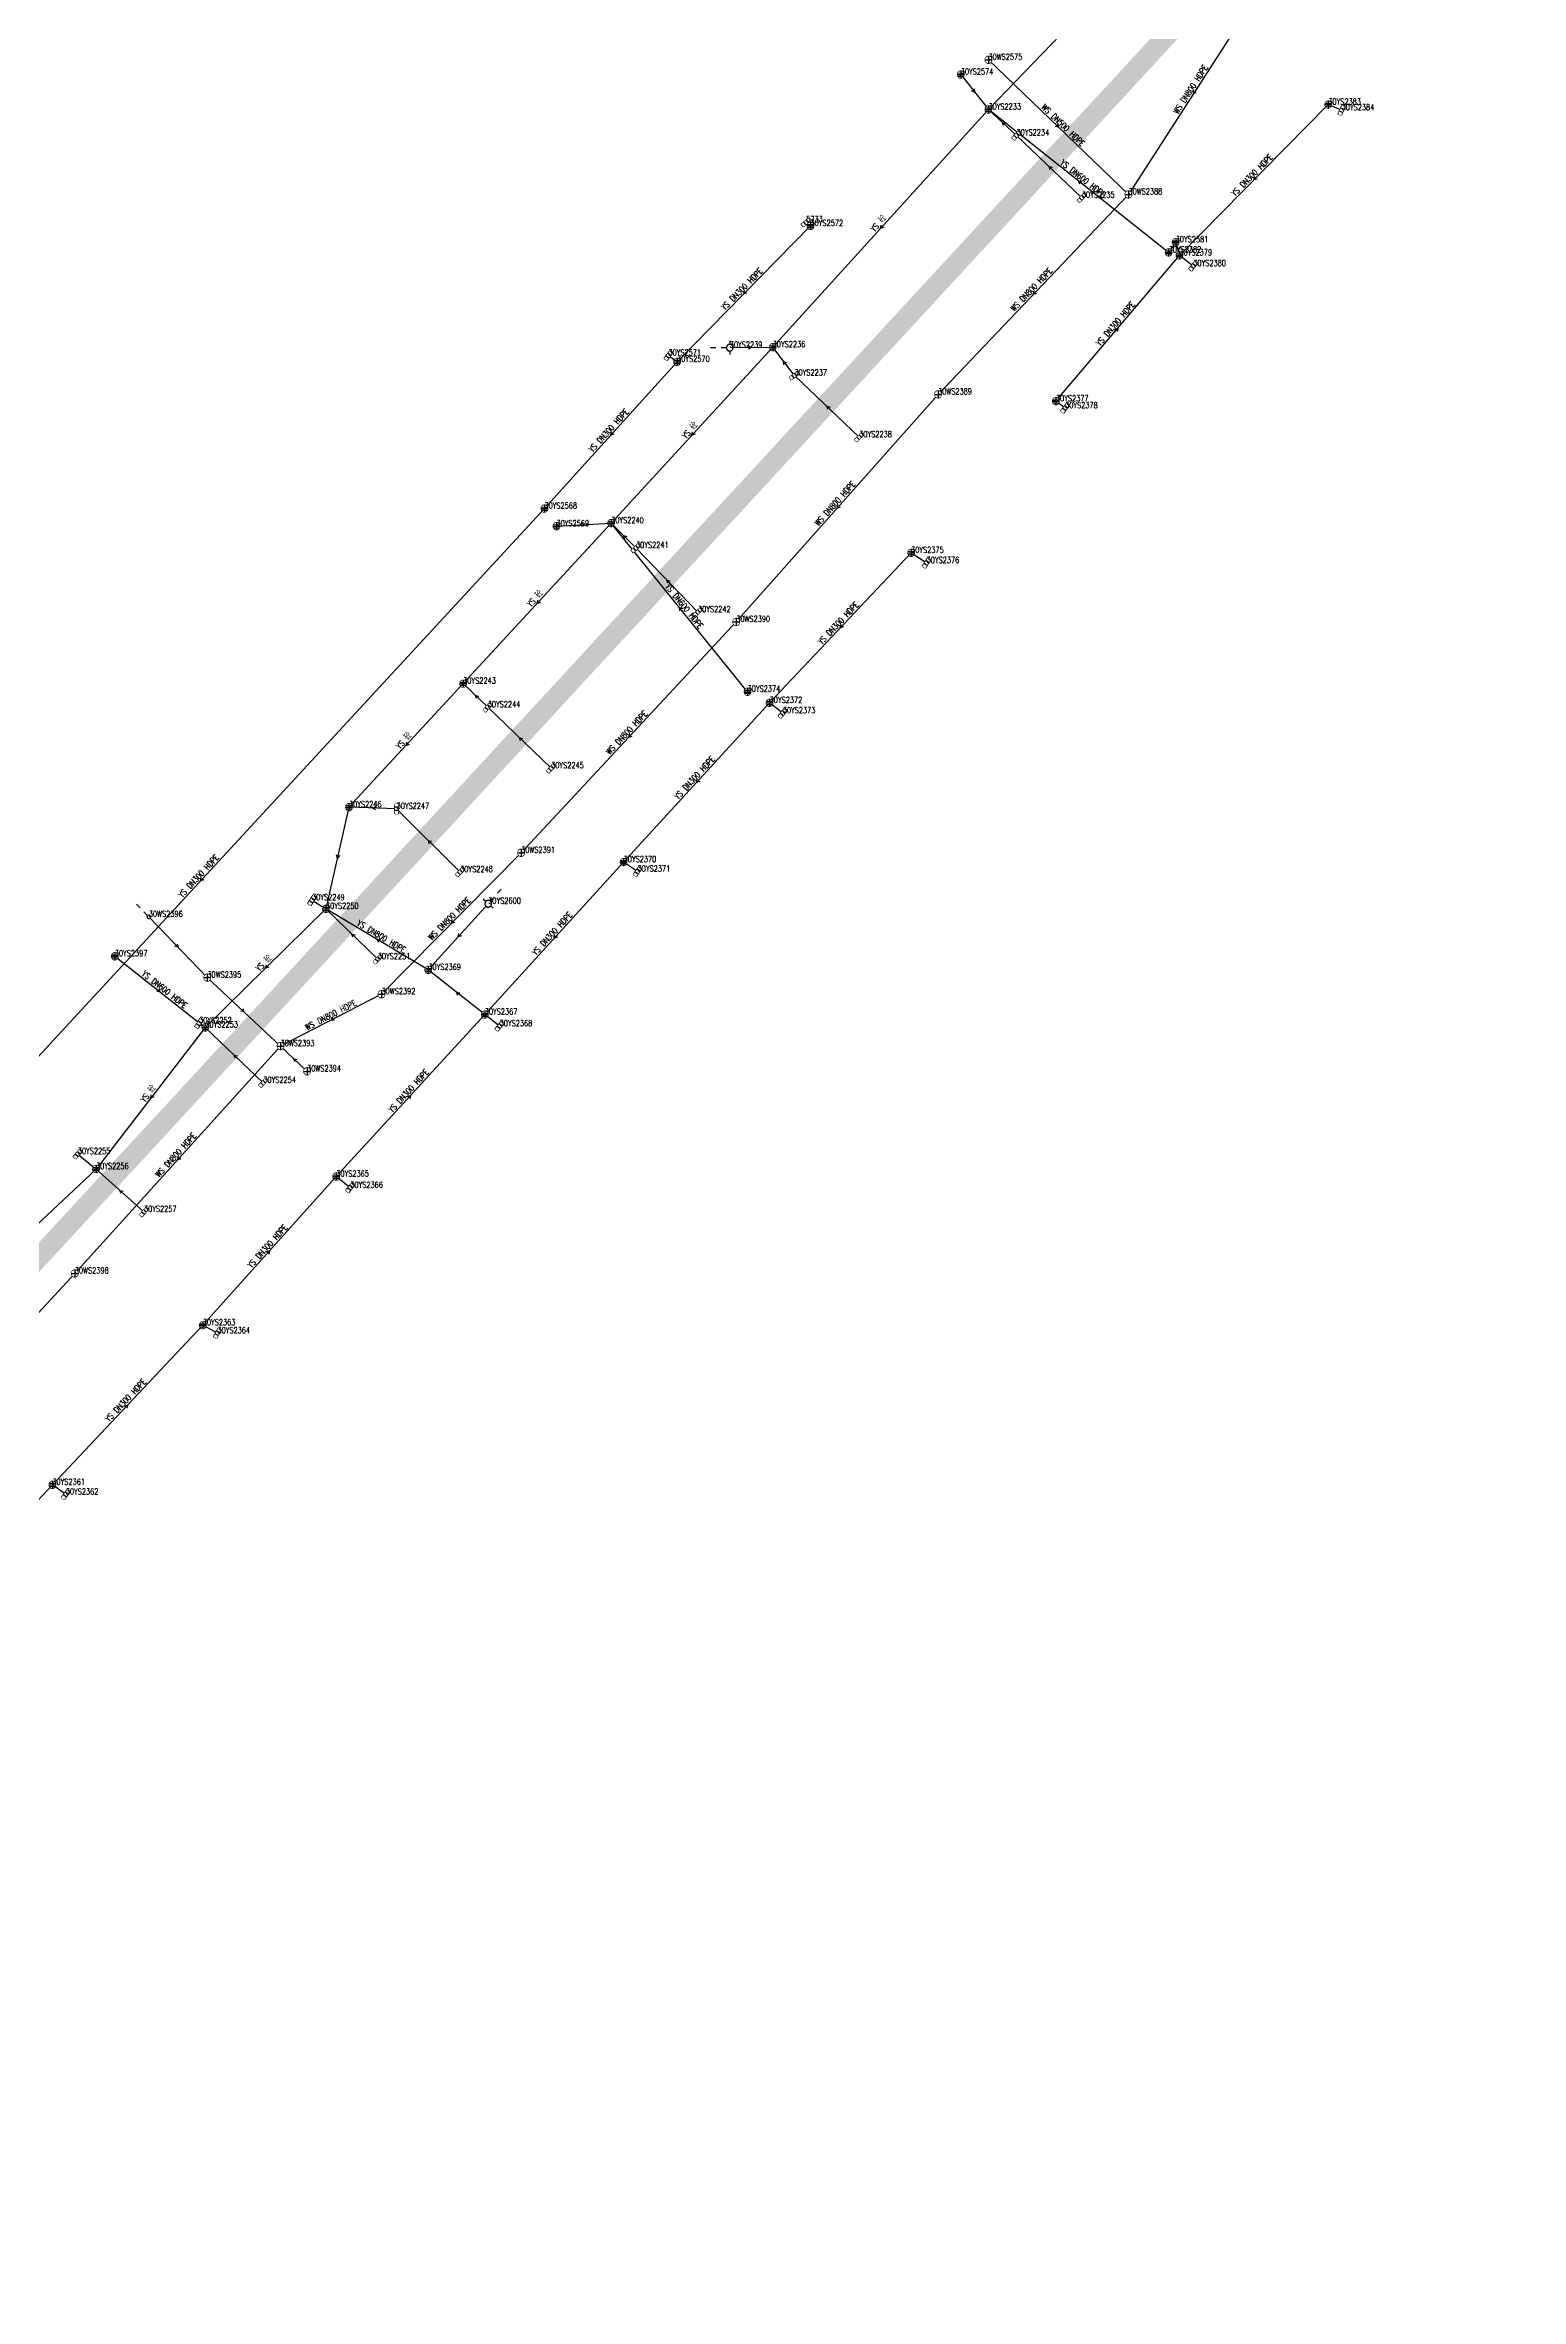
# Model space of a CAD drawing. Extents: x 78813 to 99477, y 2421021 to 2448125.
# Drawn here: x 87615.5 to 87836, y 2432057.6 to 2432394.2 of the extents above; entities that cross this region are included whole.
import ezdxf
from ezdxf.enums import TextEntityAlignment as Align

# ---------------------------------------------------------------- set-up
doc = ezdxf.new("R2010")
doc.units = 0
doc.set_wipeout_variables(frame=1)
doc.layers.get('0').update_dxf_attribs({"linetype": 'CONTINUOUS'})
for name, color, linetype in [('DX_WS', 16, 'CONTINUOUS'), ('DX_YS', 42, 'CONTINUOUS'), ('道路', 5, 'CONTINUOUS')]:
    doc.layers.add(name, color=color, linetype=linetype)
for name, color, linetype, true_color in [('WSLINE', 7, 'CONTINUOUS', 0x7f0000), ('YSANNEXE', 7, 'CONTINUOUS', 0xcc9900), ('YSLINE', 7, 'CONTINUOUS', 0xcc9900)]:
    doc.layers.add(name, color=color, linetype=linetype, true_color=true_color)
doc.styles.add('CcNameZT', font='txt.SHX', dxfattribs={"width": 0.8, "bigfont": 'HZTXT.SHX'})
doc.styles.get("Standard").update_dxf_attribs({"font": 'txt.shx', "bigfont": 'hztxt.shx'})

# ---------------------------------------------------------------- blocks, each defined once
blk = doc.blocks.new('PS污水井')
blk.add_lwpolyline([(1, 0), (1, 0.07), (0.99, 0.14), (0.98, 0.21), (0.96, 0.28), (0.94, 0.34), (0.91, 0.41), (0.88, 0.47), (0.85, 0.53), (0.81, 0.59), (0.77, 0.64), (0.72, 0.69), (0.67, 0.74), (0.62, 0.79), (0.56, 0.83), (0.5, 0.87), (0.44, 0.9), (0.37, 0.93), (0.31, 0.95), (0.24, 0.97), (0.17, 0.98), (0.1, 0.99), (0.03, 1), (-0.03, 1), (-0.1, 0.99), (-0.17, 0.98), (-0.24, 0.97), (-0.31, 0.95), (-0.37, 0.93), (-0.44, 0.9), (-0.5, 0.87), (-0.56, 0.83), (-0.62, 0.79), (-0.67, 0.74), (-0.72, 0.69), (-0.77, 0.64), (-0.81, 0.59), (-0.85, 0.53), (-0.88, 0.47), (-0.91, 0.41), (-0.94, 0.34), (-0.96, 0.28), (-0.98, 0.21), (-0.99, 0.14), (-1, 0.07), (-1, 0), (-1, -0.07), (-0.99, -0.14), (-0.98, -0.21), (-0.96, -0.28), (-0.94, -0.34), (-0.91, -0.41), (-0.88, -0.47), (-0.85, -0.53), (-0.81, -0.59), (-0.77, -0.64), (-0.72, -0.69), (-0.67, -0.74), (-0.62, -0.79), (-0.56, -0.83), (-0.5, -0.87), (-0.44, -0.9), (-0.37, -0.93), (-0.31, -0.95), (-0.24, -0.97), (-0.17, -0.98), (-0.1, -0.99), (-0.03, -1), (0.03, -1), (0.1, -0.99), (0.17, -0.98), (0.24, -0.97), (0.31, -0.95), (0.37, -0.93), (0.44, -0.9), (0.5, -0.87), (0.56, -0.83), (0.62, -0.79), (0.67, -0.74), (0.72, -0.69), (0.77, -0.64), (0.81, -0.59), (0.85, -0.53), (0.88, -0.47), (0.91, -0.41), (0.94, -0.34), (0.96, -0.28), (0.98, -0.21), (0.99, -0.14), (1, 0)], close=True)
blk.add_wipeout([(1, 0), (1, 0.07), (0.99, 0.14), (0.98, 0.21), (0.96, 0.28), (0.94, 0.34), (0.91, 0.41), (0.88, 0.47), (0.85, 0.53), (0.81, 0.59), (0.77, 0.64), (0.72, 0.69), (0.67, 0.74), (0.62, 0.79), (0.56, 0.83), (0.5, 0.87), (0.44, 0.9), (0.37, 0.93), (0.31, 0.95), (0.24, 0.97), (0.17, 0.98), (0.1, 0.99), (0.03, 1), (-0.03, 1), (-0.1, 0.99), (-0.17, 0.98), (-0.24, 0.97), (-0.31, 0.95), (-0.37, 0.93), (-0.44, 0.9), (-0.5, 0.87), (-0.56, 0.83), (-0.62, 0.79), (-0.67, 0.74), (-0.72, 0.69), (-0.77, 0.64), (-0.81, 0.59), (-0.85, 0.53), (-0.88, 0.47), (-0.91, 0.41), (-0.94, 0.34), (-0.96, 0.28), (-0.98, 0.21), (-0.99, 0.14), (-1, 0.07), (-1, 0), (-1, -0.07), (-0.99, -0.14), (-0.98, -0.21), (-0.96, -0.28), (-0.94, -0.34), (-0.91, -0.41), (-0.88, -0.47), (-0.85, -0.53), (-0.81, -0.59), (-0.77, -0.64), (-0.72, -0.69), (-0.67, -0.74), (-0.62, -0.79), (-0.56, -0.83), (-0.5, -0.87), (-0.44, -0.9), (-0.37, -0.93), (-0.31, -0.95), (-0.24, -0.97), (-0.17, -0.98), (-0.1, -0.99), (-0.03, -1), (0.03, -1), (0.1, -0.99), (0.17, -0.98), (0.24, -0.97), (0.31, -0.95), (0.37, -0.93), (0.44, -0.9), (0.5, -0.87), (0.56, -0.83), (0.62, -0.79), (0.67, -0.74), (0.72, -0.69), (0.77, -0.64), (0.81, -0.59), (0.85, -0.53), (0.88, -0.47), (0.91, -0.41), (0.94, -0.34), (0.96, -0.28), (0.98, -0.21), (0.99, -0.14)])
for p, q in [((-1, 0), (0, 0)), ((0, 1), (0, 0)), ((0, 0), (0, -1)), ((0, 0), (1, 0))]:
    blk.add_line(p, q)
blk = doc.blocks.new('PS非普查')
blk.add_lwpolyline([(3.7, 0), (5.3, 0)])
blk.add_wipeout([(0.5, 0), (0.5, 0.03), (0.5, 0.07), (0.49, 0.1), (0.48, 0.14), (0.47, 0.17), (0.46, 0.2), (0.44, 0.23), (0.42, 0.26), (0.4, 0.29), (0.38, 0.32), (0.36, 0.35), (0.33, 0.37), (0.31, 0.39), (0.28, 0.41), (0.25, 0.43), (0.22, 0.45), (0.19, 0.46), (0.15, 0.48), (0.12, 0.49), (0.09, 0.49), (0.05, 0.5), (0.02, 0.5), (-0.02, 0.5), (-0.05, 0.5), (-0.09, 0.49), (-0.12, 0.49), (-0.15, 0.48), (-0.19, 0.46), (-0.22, 0.45), (-0.25, 0.43), (-0.28, 0.41), (-0.31, 0.39), (-0.33, 0.37), (-0.36, 0.35), (-0.38, 0.32), (-0.4, 0.29), (-0.42, 0.26), (-0.44, 0.23), (-0.46, 0.2), (-0.47, 0.17), (-0.48, 0.14), (-0.49, 0.1), (-0.5, 0.07), (-0.5, 0.03), (-0.5, 0), (-0.5, -0.03), (-0.5, -0.07), (-0.49, -0.1), (-0.48, -0.14), (-0.47, -0.17), (-0.46, -0.2), (-0.44, -0.23), (-0.42, -0.26), (-0.4, -0.29), (-0.38, -0.32), (-0.36, -0.35), (-0.33, -0.37), (-0.31, -0.39), (-0.28, -0.41), (-0.25, -0.43), (-0.22, -0.45), (-0.19, -0.46), (-0.15, -0.48), (-0.12, -0.49), (-0.09, -0.49), (-0.05, -0.5), (-0.02, -0.5), (0.02, -0.5), (0.05, -0.5), (0.09, -0.49), (0.12, -0.49), (0.15, -0.48), (0.19, -0.46), (0.22, -0.45), (0.25, -0.43), (0.28, -0.41), (0.31, -0.39), (0.33, -0.37), (0.36, -0.35), (0.38, -0.32), (0.4, -0.29), (0.42, -0.26), (0.44, -0.23), (0.46, -0.2), (0.47, -0.17), (0.48, -0.14), (0.49, -0.1), (0.5, -0.07)])
blk.add_line((0.5, 0), (2.1, 0))
blk.add_lwpolyline([(0.5, 0), (0.5, 0.03), (0.5, 0.07), (0.49, 0.1), (0.48, 0.14), (0.47, 0.17), (0.46, 0.2), (0.44, 0.23), (0.42, 0.26), (0.4, 0.29), (0.38, 0.32), (0.36, 0.35), (0.33, 0.37), (0.31, 0.39), (0.28, 0.41), (0.25, 0.43), (0.22, 0.45), (0.19, 0.46), (0.15, 0.48), (0.12, 0.49), (0.09, 0.49), (0.05, 0.5), (0.02, 0.5), (-0.02, 0.5), (-0.05, 0.5), (-0.09, 0.49), (-0.12, 0.49), (-0.15, 0.48), (-0.19, 0.46), (-0.22, 0.45), (-0.25, 0.43), (-0.28, 0.41), (-0.31, 0.39), (-0.33, 0.37), (-0.36, 0.35), (-0.38, 0.32), (-0.4, 0.29), (-0.42, 0.26), (-0.44, 0.23), (-0.46, 0.2), (-0.47, 0.17), (-0.48, 0.14), (-0.49, 0.1), (-0.5, 0.07), (-0.5, 0.03), (-0.5, 0), (-0.5, -0.03), (-0.5, -0.07), (-0.49, -0.1), (-0.48, -0.14), (-0.47, -0.17), (-0.46, -0.2), (-0.44, -0.23), (-0.42, -0.26), (-0.4, -0.29), (-0.38, -0.32), (-0.36, -0.35), (-0.33, -0.37), (-0.31, -0.39), (-0.28, -0.41), (-0.25, -0.43), (-0.22, -0.45), (-0.19, -0.46), (-0.15, -0.48), (-0.12, -0.49), (-0.09, -0.49), (-0.05, -0.5), (-0.02, -0.5), (0.02, -0.5), (0.05, -0.5), (0.09, -0.49), (0.12, -0.49), (0.15, -0.48), (0.19, -0.46), (0.22, -0.45), (0.25, -0.43), (0.28, -0.41), (0.31, -0.39), (0.33, -0.37), (0.36, -0.35), (0.38, -0.32), (0.4, -0.29), (0.42, -0.26), (0.44, -0.23), (0.46, -0.2), (0.47, -0.17), (0.48, -0.14), (0.49, -0.1), (0.5, -0.07), (0.5, 0)], close=True)
blk = doc.blocks.new('LX')
for p, q in [((-0.866, 0.5), (0, 0)), ((0, 0), (-0.866, -0.5))]:
    blk.add_line(p, q)
blk = doc.blocks.new('PS雨水井')
blk.add_lwpolyline([(1, 0), (1, 0.07), (0.99, 0.14), (0.98, 0.21), (0.96, 0.28), (0.94, 0.34), (0.91, 0.41), (0.88, 0.47), (0.85, 0.53), (0.81, 0.59), (0.77, 0.64), (0.72, 0.69), (0.67, 0.74), (0.62, 0.79), (0.56, 0.83), (0.5, 0.87), (0.44, 0.9), (0.37, 0.93), (0.31, 0.95), (0.24, 0.97), (0.17, 0.98), (0.1, 0.99), (0.03, 1), (-0.03, 1), (-0.1, 0.99), (-0.17, 0.98), (-0.24, 0.97), (-0.31, 0.95), (-0.37, 0.93), (-0.44, 0.9), (-0.5, 0.87), (-0.56, 0.83), (-0.62, 0.79), (-0.67, 0.74), (-0.72, 0.69), (-0.77, 0.64), (-0.81, 0.59), (-0.85, 0.53), (-0.88, 0.47), (-0.91, 0.41), (-0.94, 0.34), (-0.96, 0.28), (-0.98, 0.21), (-0.99, 0.14), (-1, 0.07), (-1, 0), (-1, -0.07), (-0.99, -0.14), (-0.98, -0.21), (-0.96, -0.28), (-0.94, -0.34), (-0.91, -0.41), (-0.88, -0.47), (-0.85, -0.53), (-0.81, -0.59), (-0.77, -0.64), (-0.72, -0.69), (-0.67, -0.74), (-0.62, -0.79), (-0.56, -0.83), (-0.5, -0.87), (-0.44, -0.9), (-0.37, -0.93), (-0.31, -0.95), (-0.24, -0.97), (-0.17, -0.98), (-0.1, -0.99), (-0.03, -1), (0.03, -1), (0.1, -0.99), (0.17, -0.98), (0.24, -0.97), (0.31, -0.95), (0.37, -0.93), (0.44, -0.9), (0.5, -0.87), (0.56, -0.83), (0.62, -0.79), (0.67, -0.74), (0.72, -0.69), (0.77, -0.64), (0.81, -0.59), (0.85, -0.53), (0.88, -0.47), (0.91, -0.41), (0.94, -0.34), (0.96, -0.28), (0.98, -0.21), (0.99, -0.14), (1, 0)], close=True)
blk.add_wipeout([(1, 0), (1, 0.07), (0.99, 0.14), (0.98, 0.21), (0.96, 0.28), (0.94, 0.34), (0.91, 0.41), (0.88, 0.47), (0.85, 0.53), (0.81, 0.59), (0.77, 0.64), (0.72, 0.69), (0.67, 0.74), (0.62, 0.79), (0.56, 0.83), (0.5, 0.87), (0.44, 0.9), (0.37, 0.93), (0.31, 0.95), (0.24, 0.97), (0.17, 0.98), (0.1, 0.99), (0.03, 1), (-0.03, 1), (-0.1, 0.99), (-0.17, 0.98), (-0.24, 0.97), (-0.31, 0.95), (-0.37, 0.93), (-0.44, 0.9), (-0.5, 0.87), (-0.56, 0.83), (-0.62, 0.79), (-0.67, 0.74), (-0.72, 0.69), (-0.77, 0.64), (-0.81, 0.59), (-0.85, 0.53), (-0.88, 0.47), (-0.91, 0.41), (-0.94, 0.34), (-0.96, 0.28), (-0.98, 0.21), (-0.99, 0.14), (-1, 0.07), (-1, 0), (-1, -0.07), (-0.99, -0.14), (-0.98, -0.21), (-0.96, -0.28), (-0.94, -0.34), (-0.91, -0.41), (-0.88, -0.47), (-0.85, -0.53), (-0.81, -0.59), (-0.77, -0.64), (-0.72, -0.69), (-0.67, -0.74), (-0.62, -0.79), (-0.56, -0.83), (-0.5, -0.87), (-0.44, -0.9), (-0.37, -0.93), (-0.31, -0.95), (-0.24, -0.97), (-0.17, -0.98), (-0.1, -0.99), (-0.03, -1), (0.03, -1), (0.1, -0.99), (0.17, -0.98), (0.24, -0.97), (0.31, -0.95), (0.37, -0.93), (0.44, -0.9), (0.5, -0.87), (0.56, -0.83), (0.62, -0.79), (0.67, -0.74), (0.72, -0.69), (0.77, -0.64), (0.81, -0.59), (0.85, -0.53), (0.88, -0.47), (0.91, -0.41), (0.94, -0.34), (0.96, -0.28), (0.98, -0.21), (0.99, -0.14)])
for p, q in [((-1, 0), (0, 0)), ((-0.88, 0.48), (0, 0.47)), ((0, 1), (0, 0)), ((0, 0.47), (0.88, 0.47)), ((0, 0), (0, -1)), ((0, 0), (1, 0)), ((-0.88, -0.48), (0, -0.48)), ((0, -0.48), (0.88, -0.48))]:
    blk.add_line(p, q)
blk = doc.blocks.new('PS雨篦')
blk.add_lwpolyline([(-1.5, 0.5), (0, 0.5), (1.5, 0.5), (1.5, -0.5), (0, -0.5), (-1.5, -0.5)], close=True)
blk.add_wipeout([(-1.5, 0.5), (0, 0.5), (1.5, 0.5), (1.5, -0.5), (0, -0.5), (-1.5, -0.5)])
for p, q in [((-0.51, -0.5), (-0.51, 0.5)), ((0.49, -0.5), (0.49, 0.5))]:
    blk.add_line(p, q)
blk = doc.blocks.new('PS预留口')
blk.add_lwpolyline([(4.2, 0), (5.8, 0)])
blk.add_wipeout([(1, 0), (1, 0.07), (0.99, 0.14), (0.98, 0.21), (0.96, 0.28), (0.94, 0.34), (0.91, 0.41), (0.88, 0.47), (0.85, 0.53), (0.81, 0.59), (0.77, 0.64), (0.72, 0.69), (0.67, 0.74), (0.62, 0.79), (0.56, 0.83), (0.5, 0.87), (0.44, 0.9), (0.37, 0.93), (0.31, 0.95), (0.24, 0.97), (0.17, 0.98), (0.1, 0.99), (0.03, 1), (-0.03, 1), (-0.1, 0.99), (-0.17, 0.98), (-0.24, 0.97), (-0.31, 0.95), (-0.37, 0.93), (-0.44, 0.9), (-0.5, 0.87), (-0.56, 0.83), (-0.62, 0.79), (-0.67, 0.74), (-0.72, 0.69), (-0.77, 0.64), (-0.81, 0.59), (-0.85, 0.53), (-0.88, 0.47), (-0.91, 0.41), (-0.94, 0.34), (-0.96, 0.28), (-0.98, 0.21), (-0.99, 0.14), (-1, 0.07), (-1, 0), (-1, -0.07), (-0.99, -0.14), (-0.98, -0.21), (-0.96, -0.28), (-0.94, -0.34), (-0.91, -0.41), (-0.88, -0.47), (-0.85, -0.53), (-0.81, -0.59), (-0.77, -0.64), (-0.72, -0.69), (-0.67, -0.74), (-0.62, -0.79), (-0.56, -0.83), (-0.5, -0.87), (-0.44, -0.9), (-0.37, -0.93), (-0.31, -0.95), (-0.24, -0.97), (-0.17, -0.98), (-0.1, -0.99), (-0.03, -1), (0.03, -1), (0.1, -0.99), (0.17, -0.98), (0.24, -0.97), (0.31, -0.95), (0.37, -0.93), (0.44, -0.9), (0.5, -0.87), (0.56, -0.83), (0.62, -0.79), (0.67, -0.74), (0.72, -0.69), (0.77, -0.64), (0.81, -0.59), (0.85, -0.53), (0.88, -0.47), (0.91, -0.41), (0.94, -0.34), (0.96, -0.28), (0.98, -0.21), (0.99, -0.14)])
blk.add_line((1, 0), (2.6, 0))
blk.add_lwpolyline([(1, 0), (1, 0.07), (0.99, 0.14), (0.98, 0.21), (0.96, 0.28), (0.94, 0.34), (0.91, 0.41), (0.88, 0.47), (0.85, 0.53), (0.81, 0.59), (0.77, 0.64), (0.72, 0.69), (0.67, 0.74), (0.62, 0.79), (0.56, 0.83), (0.5, 0.87), (0.44, 0.9), (0.37, 0.93), (0.31, 0.95), (0.24, 0.97), (0.17, 0.98), (0.1, 0.99), (0.03, 1), (-0.03, 1), (-0.1, 0.99), (-0.17, 0.98), (-0.24, 0.97), (-0.31, 0.95), (-0.37, 0.93), (-0.44, 0.9), (-0.5, 0.87), (-0.56, 0.83), (-0.62, 0.79), (-0.67, 0.74), (-0.72, 0.69), (-0.77, 0.64), (-0.81, 0.59), (-0.85, 0.53), (-0.88, 0.47), (-0.91, 0.41), (-0.94, 0.34), (-0.96, 0.28), (-0.98, 0.21), (-0.99, 0.14), (-1, 0.07), (-1, 0), (-1, -0.07), (-0.99, -0.14), (-0.98, -0.21), (-0.96, -0.28), (-0.94, -0.34), (-0.91, -0.41), (-0.88, -0.47), (-0.85, -0.53), (-0.81, -0.59), (-0.77, -0.64), (-0.72, -0.69), (-0.67, -0.74), (-0.62, -0.79), (-0.56, -0.83), (-0.5, -0.87), (-0.44, -0.9), (-0.37, -0.93), (-0.31, -0.95), (-0.24, -0.97), (-0.17, -0.98), (-0.1, -0.99), (-0.03, -1), (0.03, -1), (0.1, -0.99), (0.17, -0.98), (0.24, -0.97), (0.31, -0.95), (0.37, -0.93), (0.44, -0.9), (0.5, -0.87), (0.56, -0.83), (0.62, -0.79), (0.67, -0.74), (0.72, -0.69), (0.77, -0.64), (0.81, -0.59), (0.85, -0.53), (0.88, -0.47), (0.91, -0.41), (0.94, -0.34), (0.96, -0.28), (0.98, -0.21), (0.99, -0.14), (1, 0)], close=True)
for points in [[(0, 1), (0, 2)], [(0, -2), (0, -1)]]:
    blk.add_lwpolyline(points)
blk = doc.blocks.new('测量点')
h = blk.add_hatch(color=256)
edge = h.paths.add_edge_path()
edge.add_arc((0, 0), 0.5, 0, 360)
blk.add_circle((0, 0), 0.5)
blk = doc.blocks.new('gc01')
h = blk.add_hatch(color=256)
edge = h.paths.add_edge_path()
edge.add_arc((0, 0), 0.5, 0, 360)
edge.add_arc((0, 0), 0.5, 0, 360)
blk.add_circle((0, 0), 0.5)

msp = doc.modelspace()

# ---------------------------------------------------------------- linework, layer by layer
at = {"layer": 'WSLINE'}
for p, q in [((87796.76, 2432402), (87777.37, 2432371.94)), ((87756.46, 2432392.05), (87777.37, 2432371.94)), ((87777.37, 2432371.94), (87748.93, 2432342.07)), ((87748.93, 2432342.07), (87718.79, 2432308.08)), ((87718.79, 2432308.08), (87686.65, 2432273.6)), ((87686.65, 2432273.6), (87665.8, 2432252.47)), ((87631.04, 2432264.02), (87639.78, 2432254.95)), ((87639.78, 2432254.95), (87650.72, 2432244.73)), ((87665.8, 2432252.47), (87650.72, 2432244.73)), ((87650.72, 2432244.73), (87619.98, 2432210.76)), ((87654.68, 2432240.95), (87650.72, 2432244.73)), ((87619.98, 2432210.76), (87589.82, 2432178.13))]:
    msp.add_line(p, q, dxfattribs=at)
at = {"layer": 'YSLINE'}
for p, q in [((87752.32, 2432389.84), (87756.45, 2432384.62)), ((87756.45, 2432384.62), (87724.23, 2432349.11)), ((87760.66, 2432380.76), (87756.45, 2432384.62)), ((87807.23, 2432385.35), (87784.99, 2432362.84)), ((87809.22, 2432384.52), (87807.23, 2432385.35)), ((87770.42, 2432371.45), (87760.66, 2432380.76)), ((87709.95, 2432346.94), (87729.88, 2432367.23)), ((87729.24, 2432367.79), (87729.88, 2432367.23)), ((87766.54, 2432341.04), (87784.99, 2432362.84)), ((87784.43, 2432364.79), (87783.38, 2432363.28)), ((87784.99, 2432362.84), (87784.43, 2432364.79)), ((87787.06, 2432361.24), (87784.99, 2432362.84)), ((87724.23, 2432349.11), (87700.1, 2432322.84)), ((87717.82, 2432349.05), (87724.23, 2432349.11)), ((87727.47, 2432344.89), (87724.23, 2432349.11)), ((87690.13, 2432325.01), (87709.95, 2432346.94)), ((87708.66, 2432347.88), (87709.95, 2432346.94)), ((87737.16, 2432335.68), (87727.47, 2432344.89)), ((87767.91, 2432340.01), (87766.54, 2432341.04)), ((87700.1, 2432322.84), (87678, 2432298.86)), ((87691.93, 2432322.37), (87700.1, 2432322.84)), ((87703.81, 2432319.13), (87700.1, 2432322.84)), ((87713.07, 2432309.55), (87703.81, 2432319.13)), ((87723.77, 2432295.99), (87744.9, 2432318.39)), ((87747.22, 2432316.88), (87744.9, 2432318.39)), ((87678, 2432298.86), (87660.94, 2432280.4)), ((87681.66, 2432295.33), (87678, 2432298.86)), ((87691.14, 2432286.22), (87681.66, 2432295.33)), ((87701.96, 2432272.21), (87723.77, 2432295.99)), ((87725.73, 2432294.44), (87723.77, 2432295.99)), ((87660.94, 2432280.4), (87657.5, 2432265.22)), ((87668.05, 2432280.16), (87660.94, 2432280.4)), ((87677.55, 2432270.72), (87668.05, 2432280.16)), ((87704.05, 2432270.79), (87701.96, 2432272.21)), ((87655.42, 2432266.51), (87657.5, 2432265.22)), ((87665.23, 2432257.7), (87657.5, 2432265.22)), ((87672.79, 2432256.1), (87657.5, 2432265.22)), ((87681.74, 2432265.99), (87672.79, 2432256.1)), ((87681.22, 2432249.42), (87672.79, 2432256.1)), ((87638.55, 2432248.13), (87639.48, 2432247.51)), ((87659.04, 2432225.23), (87681.22, 2432249.42)), ((87683.44, 2432247.69), (87681.22, 2432249.42)), ((87639.48, 2432247.51), (87623.15, 2432226.36)), ((87648.14, 2432239.24), (87639.48, 2432247.51)), ((87620.43, 2432228.6), (87623.15, 2432226.36)), ((87630.31, 2432219.96), (87623.15, 2432226.36)), ((87639.1, 2432203.01), (87659.04, 2432225.23)), ((87661.13, 2432223.56), (87659.04, 2432225.23)), ((87616.63, 2432179.19), (87639.1, 2432203.01)), ((87641.29, 2432201.82), (87639.1, 2432203.01)), ((87596.28, 2432157.44), (87616.63, 2432179.19)), ((87618.63, 2432177.73), (87616.63, 2432179.19))]:
    msp.add_line(p, q, dxfattribs=at)

# ---------------------------------------------------------------- block references
at = {"layer": 'DX_WS', "yscale": 0.5, "zscale": 0.5}
for p, xscale, rotation in [((87787.07, 2432386.97), 0.4999999999089995, 237.204527176746), ((87766.92, 2432381.99), 0.5000000001472552, 316.2727028938216), ((87763.15, 2432357), 0.4999999998439218, 226.318329060497), ((87733.86, 2432325.08), 0.50000000014632, 228.6101602728715), ((87702.72, 2432290.84), 0.5000000000041096, 226.8912868717683), ((87676.22, 2432263.04), 0.5000000001441505, 225.1724135036378), ((87635.41, 2432259.49), 0.4999999998410176, 313.9808717491615), ((87645.25, 2432249.84), 0.5000000000878982, 316.8456606964688), ((87658.26, 2432248.6), 0.4999999999828191, 207.4107218326135), ((87635.35, 2432227.75), 0.5000000000236343, 228.0372024639738)]:
    msp.add_blockref('LX', p, dxfattribs=dict(at, xscale=xscale, rotation=rotation))
at = {"layer": 'YSANNEXE', "yscale": 0.5, "zscale": 0.5}
for p, xscale, rotation in [((87765.54, 2432376.11), 0.500000000144994, 136.3639552231507), ((87796.11, 2432374.1), 0.5000000001441505, 225.1724135036378), ((87740.34, 2432366.87), 0.5000000000236343, 228.0372024639738), ((87719.91, 2432357.08), 0.5000000000263088, 225.2636627486722), ((87775.77, 2432351.94), 0.5000000000087907, 49.84732817702908), ((87721.03, 2432349.08), 0.4999999999928849, 0.5729577799877863), ((87732.31, 2432340.29), 0.500000000144994, 136.3639552231507), ((87700.04, 2432335.98), 0.4999999998366432, 228.1284517046546), ((87712.16, 2432335.98), 0.5000000000745004, 227.4642446757911), ((87696.02, 2432322.61), 0.5000000000090483, 3.43774678720952), ((87708.44, 2432314.34), 0.4999999998732122, 134.0721240755114), ((87689.05, 2432310.85), 0.5000000000745004, 227.4642446757911), ((87734.33, 2432307.19), 0.4999999999886102, 226.4095783339327), ((87669.47, 2432289.63), 0.5000000000745004, 227.4642446757911), ((87686.4, 2432290.78), 0.500000000144994, 136.3639552231507), ((87712.86, 2432284.1), 0.5000000001507553, 227.5554939405783), ((87664.49, 2432280.28), 0.5000000000092051, 178.1898742757131), ((87672.8, 2432275.44), 0.4999999998398526, 135.2180396689959), ((87659.22, 2432272.81), 0.4999999998603383, 257.2580500102687), ((87638.77, 2432269.41), 0.5000000001507553, 227.5554939405783), ((87661.36, 2432261.46), 0.5000000001550294, 135.7909974270936), ((87677.27, 2432261.05), 0.5000000000236343, 228.0372024639738), ((87691.59, 2432260.82), 0.5000000001507553, 227.5554939405783), ((87665.15, 2432260.66), 0.4999999999360316, 148.9690267454265), ((87648.49, 2432256.37), 0.500000000074041, 224.5994556996546), ((87632.71, 2432252.82), 0.4999999999654123, 322.0022808685885), ((87677.01, 2432252.76), 0.5000000001004719, 141.5205753820998), ((87643.81, 2432243.38), 0.500000000144994, 136.3639552231507), ((87670.13, 2432237.33), 0.4999999998621667, 47.55549698130921), ((87631.32, 2432236.93), 0.4999999998661996, 232.6208648115304), ((87626.73, 2432223.16), 0.4999999998782457, 138.082828643291), ((87649.07, 2432214.12), 0.5000000000436156, 48.12845479608112), ((87627.87, 2432191.1), 0.5000000000947901, 46.40958141678438)]:
    msp.add_blockref('LX', p, dxfattribs=dict(at, xscale=xscale, rotation=rotation))

# ---------------------------------------------------------------- texts
at = {"layer": 'DX_WS', "style": 'CcNameZT', "width": 0.8}
for s, rotation, p in [(' WS DN800 HDPE', 57.1869, (87786.86, 2432387.11, -0.41)), (' WS DN500 HDPE', 316.1228, (87767.09, 2432382.17, 0.58)), (' WS DN800 HDPE', 46.4058, (87762.97, 2432357.18, -0.17)), (' WS DN800 HDPE', 48.4285, (87733.67, 2432325.24, -0.18)), (' WS DN800 HDPE', 47.014, (87702.54, 2432291.01, 0.14)), (' WS DN800 HDPE', 45.3726, (87676.04, 2432263.21, -0.09)), (' WS DN800 HDPE', 27.1985, (87658.14, 2432248.82, -0.46)), (' WS DN800 HDPE', 47.8517, (87635.17, 2432227.91, -0.19))]:
    msp.add_text(s, height=0.9, rotation=rotation, dxfattribs=at).set_placement(p, align=Align.CENTER)
at = {"layer": 'DX_YS', "style": 'CcNameZT', "width": 0.8}
for s, rotation, p in [(' YS DN300 HDPE', 45.3546, (87795.93, 2432374.27, 2.77)), (' YS 砼', 47.7815, (87740.15, 2432367.04, 1.19)), (' YS DN300 HDPE', 45.5085, (87719.73, 2432357.26, 2.75)), (' YS DN300 HDPE', 49.7648, (87775.58, 2432352.1, 2.75)), (' YS DN300 HDPE', 47.8943, (87699.85, 2432336.14, 2.77)), (' YS 砼', 47.431, (87711.98, 2432336.15, 1.48)), (' YS 砼', 47.3351, (87688.86, 2432311.02, 1.33)), (' YS DN300 HDPE', 46.6814, (87734.15, 2432307.36, 2.64)), (' YS 砼', 47.2679, (87669.28, 2432289.8, 1.26)), (' YS DN300 HDPE', 47.4594, (87712.68, 2432284.27, 2.49)), (' YS DN300 HDPE', 47.2736, (87638.59, 2432269.58, 2.89)), (' YS DN300 HDPE', 47.7043, (87691.4, 2432260.99, 2.41)), (' YS 砼', 44.4981, (87648.32, 2432256.55, 1.38)), (' YS DN300 HDPE', 47.4849, (87669.95, 2432237.5, 2.49)), (' YS 砼', 52.3449, (87631.12, 2432237.09, 1.29)), (' YS DN300 HDPE', 48.0991, (87648.89, 2432214.29, 2.52)), (' YS DN300 HDPE', 46.6594, (87627.68, 2432191.27, 2.5))]:
    msp.add_text(s, height=0.9, rotation=rotation, dxfattribs=at).set_placement(p, align=Align.CENTER)

# ---------------------------------------------------------------- next in the draw order: block references
at = {"layer": 'DX_WS', "xscale": 0.5, "yscale": 0.5, "zscale": 0.5}
for p in [(87756.46, 2432392.05, 0.58), (87777.37, 2432371.94, -0.17), (87748.93, 2432342.07, -0.18), (87718.79, 2432308.08, 0.14), (87686.65, 2432273.6, -0.09), (87639.78, 2432254.95, 0.1), (87665.8, 2432252.47, -0.46), (87650.72, 2432244.73, -0.19), (87654.68, 2432240.95, 0.46), (87619.98, 2432210.76, -0.22)]:
    msp.add_blockref('PS污水井', p, dxfattribs=at)
at = {"layer": 'DX_WS', "xscale": 0.4999999998941184, "yscale": 0.5, "zscale": 0.5, "rotation": 133.9456507483531}
msp.add_blockref('PS非普查', (87631.04, 2432264.02, 3.18), dxfattribs=at)
at = {"layer": 'DX_YS', "xscale": 0.5, "yscale": 0.5, "zscale": 0.5}
for p in [(87752.32, 2432389.84, 1.32), (87807.23, 2432385.35, 2.77), (87729.88, 2432367.23, 2.92), (87724.23, 2432349.11, 1.48), (87709.95, 2432346.94, 2.75), (87766.54, 2432341.04, 2.75), (87744.9, 2432318.39, 2.64), (87723.77, 2432295.99, 2.49), (87639.1, 2432203.01, 2.52), (87616.63, 2432179.19, 2.5)]:
    msp.add_blockref('PS雨水井', p, dxfattribs=at)
at = {"layer": 'DX_YS', "yscale": 0.5, "zscale": 0.5}
for name, p, xscale, rotation in [('PS预留口', (87717.82, 2432349.05, 2.49), 0.5000000000013621, 180.5903805694503), ('PS雨篦', (87727.47, 2432344.89, 2.79), 0.50000000012055, 37.49241923266222), ('PS雨篦', (87737.16, 2432335.68, 2.75), 0.4999999998507555, 46.45404915257933)]:
    msp.add_blockref(name, p, dxfattribs=dict(at, xscale=xscale, rotation=rotation))

# ---------------------------------------------------------------- next in the draw order: linework, layer by layer
at = {"layer": 'YSLINE'}
for p, q in [((87779.57, 2432408.61), (87756.45, 2432384.62)), ((87783.38, 2432363.28), (87756.45, 2432384.62)), ((87587.41, 2432213.8), (87690.13, 2432325.01)), ((87720.48, 2432297.66), (87700.1, 2432322.84)), ((87681.22, 2432249.42), (87701.96, 2432272.21)), ((87657.5, 2432265.22), (87639.48, 2432247.51)), ((87625.95, 2432258.13), (87639.48, 2432247.51)), ((87623.15, 2432226.36), (87601.59, 2432206.08))]:
    msp.add_line(p, q, dxfattribs=at)

# ---------------------------------------------------------------- next in the draw order: block references
at = {"layer": 'DX_WS', "xscale": 0.500000000144994, "yscale": 0.5, "zscale": 0.5, "rotation": 136.3639552231507}
msp.add_blockref('LX', (87652.7, 2432242.84), dxfattribs=at)
at = {"layer": 'DX_YS', "yscale": 0.5, "zscale": 0.5}
for p, xscale, rotation in [((87809.22, 2432384.52, 2.88), 0.4999999999027004, 67.29865356650818), ((87708.66, 2432347.88, 3.74), 0.4999999999467941, 233.9277219081902), ((87767.91, 2432340.01, 3.14), 0.5000000001683589, 53.11672175865673), ((87747.22, 2432316.88, 2.62), 0.5000000001354603, 56.84346142528939), ((87725.73, 2432294.44, 2.53), 0.5000000001321785, 51.63026729465386), ((87641.29, 2432201.82, 2.58), 0.4999999998434403, 61.4042537155492), ((87618.63, 2432177.73, 2.68), 0.5000000001572672, 53.75487003594709)]:
    msp.add_blockref('PS雨篦', p, dxfattribs=dict(at, xscale=xscale, rotation=rotation))
at = {"layer": 'DX_YS', "xscale": 0.5, "yscale": 0.5, "zscale": 0.5}
msp.add_blockref('测量点', (87729.24, 2432367.79, 4.32), dxfattribs=at)
at = {"layer": 'YSANNEXE', "yscale": 0.5, "zscale": 0.5}
for p, xscale, rotation in [((87754.38, 2432387.23), 0.4999999999630151, 308.2512937831649), ((87725.85, 2432347), 0.5000000000862933, 127.7695883071966)]:
    msp.add_blockref('LX', p, dxfattribs=dict(at, xscale=xscale, rotation=rotation))

# ---------------------------------------------------------------- next in the draw order: texts
at = {"layer": 'DX_WS', "style": 'CcNameZT', "width": 0.8}
for s, p in [('30WS2575', (87756.46, 2432392.05, 0.58)), ('30WS2388', (87777.37, 2432371.94, -0.17)), ('30WS2389', (87748.93, 2432342.07, -0.18)), ('30WS2390', (87718.79, 2432308.08, 0.14)), ('30WS2391', (87686.65, 2432273.6, -0.09)), ('30WS2396', (87631.04, 2432264.02, 3.18)), ('30WS2395', (87639.78, 2432254.95, 0.1)), ('30WS2392', (87665.8, 2432252.47, -0.46)), ('30WS2393', (87650.72, 2432244.73, -0.19)), ('30WS2394', (87654.68, 2432240.95, 0.46)), ('30WS2398', (87619.98, 2432210.76, -0.22))]:
    msp.add_text(s, height=0.9, dxfattribs=at).set_placement(p)
at = {"layer": 'DX_YS', "width": 0.8}
for s, p in [('30YS2574', (87752.32, 2432389.84, 1.32)), ('30YS2239', (87717.82, 2432349.05, 2.49)), ('30YS2236', (87724.23, 2432349.11, 1.48)), ('30YS2237', (87727.47, 2432344.89, 2.79)), ('30YS2238', (87737.16, 2432335.68, 2.75))]:
    msp.add_text(s, height=0.9, dxfattribs=at).set_placement(p)

# ---------------------------------------------------------------- next in the draw order: block references
at = {"layer": 'DX_YS', "xscale": 0.5, "yscale": 0.5, "zscale": 0.5}
for p in [(87756.45, 2432384.62, 1.19), (87784.99, 2432362.84, 2.57), (87690.13, 2432325.01, 2.89), (87700.1, 2432322.84, 1.33), (87678, 2432298.86, 1.26), (87720.48, 2432297.66, 1.53), (87660.94, 2432280.4, 1.24), (87701.96, 2432272.21, 2.46), (87657.5, 2432265.22, 1.38), (87625.95, 2432258.13, 1.37), (87672.79, 2432256.1, 1.31), (87639.48, 2432247.51, 1.29), (87681.22, 2432249.42, 2.24), (87623.15, 2432226.36, 1.31), (87659.04, 2432225.23, 2.49)]:
    msp.add_blockref('PS雨水井', p, dxfattribs=at)
at = {"layer": 'DX_YS', "yscale": 0.5, "zscale": 0.5}
for name, p, xscale, rotation in [('PS雨篦', (87760.66, 2432380.76, 2.74), 0.499999999883074, 47.51297353042687), ('PS雨篦', (87770.42, 2432371.45, 2.85), 0.5000000001715775, 46.35692541159702), ('PS雨篦', (87729.24, 2432367.79, 4.32), 0.499999999857888, 40.16648119226884), ('PS雨篦', (87703.81, 2432319.13, 2.83), 0.4999999999427477, 45.06948682173162), ('PS雨篦', (87713.07, 2432309.55, 2.88), 0.5000000000587448, 44.01155805979911), ('PS雨篦', (87681.66, 2432295.33, 2.78), 0.4999999999230659, 46.08212491758796), ('PS雨篦', (87691.14, 2432286.22, 2.81), 0.5000000001578153, 46.14662567750133), ('PS雨篦', (87668.05, 2432280.16, 2.86), 0.5000000001648857, 88.09165217975472), ('PS雨篦', (87677.55, 2432270.72, 2.93), 0.4999999998391833, 45.20570728328182), ('PS预留口', (87681.74, 2432265.99, 2.1), 0.4999999998973251, 47.84961732428845), ('PS雨篦', (87665.23, 2432257.7, 2.94), 0.5000000001542139, 45.78173595619087), ('PS雨篦', (87648.14, 2432239.24, 2.92), 0.5000000001451325, 46.30264452743269), ('PS雨篦', (87630.31, 2432219.96, 2.98), 0.4999999999617538, 48.19388353295422)]:
    msp.add_blockref(name, p, dxfattribs=dict(at, xscale=xscale, rotation=rotation))

# ---------------------------------------------------------------- next in the draw order: texts
at = {"layer": 'DX_YS', "width": 0.8}
for s, p in [('30YS2383', (87807.23, 2432385.35, 2.77)), ('30YS2384', (87809.22, 2432384.52, 2.88)), ('30YS2571', (87708.66, 2432347.88, 3.74)), ('30YS2570', (87709.95, 2432346.94, 2.75)), ('30YS2377', (87766.54, 2432341.04, 2.75)), ('30YS2378', (87767.91, 2432340.01, 3.14)), ('30YS2375', (87744.9, 2432318.39, 2.64)), ('30YS2376', (87747.22, 2432316.88, 2.62)), ('30YS2372', (87723.77, 2432295.99, 2.49)), ('30YS2373', (87725.73, 2432294.44, 2.53)), ('30YS2363', (87639.1, 2432203.01, 2.52)), ('30YS2364', (87641.29, 2432201.82, 2.58)), ('30YS2361', (87616.63, 2432179.19, 2.5)), ('30YS2362', (87618.63, 2432177.73, 2.68))]:
    msp.add_text(s, height=0.9, dxfattribs=at).set_placement(p)

# ---------------------------------------------------------------- next in the draw order: block references
at = {"layer": 'DX_YS', "xscale": 0.5, "yscale": 0.5, "zscale": 0.5}
for p in [(87784.43, 2432364.79, 2), (87691.93, 2432322.37, 1.57)]:
    msp.add_blockref('PS雨水井', p, dxfattribs=at)
at = {"layer": 'DX_YS', "yscale": 0.5, "zscale": 0.5}
for p, xscale, rotation in [((87787.06, 2432361.24, 2.53), 0.5000000001003645, 52.41136794855504), ((87704.05, 2432270.79, 2.57), 0.5000000001162873, 55.6766132270076), ((87655.42, 2432266.51, 2.88), 0.4999999999930484, 238.2452594090217), ((87638.55, 2432248.13, 2.86), 0.499999999818071, 236.3670853422375), ((87683.44, 2432247.69, 2.71), 0.5000000000886595, 51.97872654362275), ((87620.43, 2432228.6, 3.01), 0.4999999999014628, 230.5186941067953), ((87661.13, 2432223.56, 2.67), 0.4999999998972411, 51.26000643075077)]:
    msp.add_blockref('PS雨篦', p, dxfattribs=dict(at, xscale=xscale, rotation=rotation))
at = {"layer": 'YSANNEXE', "yscale": 0.5, "zscale": 0.5}
for p, xscale, rotation in [((87758.55, 2432382.69), 0.500000000145689, 137.509870812667), ((87769.91, 2432373.95), 0.5000000001004719, 141.5205753820998), ((87701.95, 2432320.99), 0.4999999998398526, 135.2180396689959), ((87710.29, 2432310.25), 0.5000000001294027, 128.9155038915376), ((87679.83, 2432297.1), 0.500000000144994, 136.3639552231507)]:
    msp.add_blockref('LX', p, dxfattribs=dict(at, xscale=xscale, rotation=rotation))

# ---------------------------------------------------------------- next in the draw order: texts
at = {"layer": 'DX_YS', "width": 0.8}
for s, p in [('30YS2233', (87756.45, 2432384.62, 1.19)), ('30YS2234', (87760.66, 2432380.76, 2.74)), ('30YS2235', (87770.42, 2432371.45, 2.85)), ('5733', (87729.24, 2432367.79, 4.32)), ('30YS2572', (87729.88, 2432367.23, 2.92)), ('30YS2568', (87690.13, 2432325.01, 2.89)), ('30YS2240', (87700.1, 2432322.84, 1.33)), ('30YS2241', (87703.81, 2432319.13, 2.83)), ('30YS2242', (87713.07, 2432309.55, 2.88)), ('30YS2243', (87678, 2432298.86, 1.26)), ('30YS2374', (87720.48, 2432297.66, 1.53)), ('30YS2244', (87681.66, 2432295.33, 2.78)), ('30YS2245', (87691.14, 2432286.22, 2.81)), ('30YS2246', (87660.94, 2432280.4, 1.24)), ('30YS2247', (87668.05, 2432280.16, 2.86)), ('30YS2248', (87677.55, 2432270.72, 2.93)), ('30YS2600', (87681.74, 2432265.99, 2.1)), ('30YS2397', (87625.95, 2432258.13, 1.37)), ('30YS2251', (87665.23, 2432257.7, 2.94)), ('30YS2369', (87672.79, 2432256.1, 1.31)), ('30YS2254', (87648.14, 2432239.24, 2.92)), ('30YS2256', (87623.15, 2432226.36, 1.31)), ('30YS2257', (87630.31, 2432219.96, 2.98))]:
    msp.add_text(s, height=0.9, dxfattribs=at).set_placement(p)
at = {"layer": 'DX_YS', "style": 'CcNameZT', "width": 0.8}
for s, rotation, p in [(' YS DN600 HDPE', 321.6049, (87770.07, 2432374.15, 1.59)), (' YS DN600 HDPE', 308.986, (87710.48, 2432310.41, 1.53)), (' YS DN800 HDPE', 329.193, (87665.28, 2432260.88, 1.31))]:
    msp.add_text(s, height=0.9, rotation=rotation, dxfattribs=at).set_placement(p, align=Align.CENTER)

# ---------------------------------------------------------------- next in the draw order: block references
at = {"layer": 'DX_YS', "xscale": 0.5, "yscale": 0.5, "zscale": 0.5}
for name, p in [('PS雨水井', (87783.38, 2432363.28, 1.59)), ('测量点', (87701.96, 2432272.21, 2.41)), ('gc01', (87701.96, 2432272.21, 2.41)), ('测量点', (87681.22, 2432249.42, 2.29)), ('gc01', (87681.22, 2432249.42, 2.29))]:
    msp.add_blockref(name, p, dxfattribs=at)

# ---------------------------------------------------------------- next in the draw order: texts
at = {"layer": 'DX_YS', "width": 0.8}
for s, p in [('30YS2380', (87787.06, 2432361.24, 2.53)), ('30YS2569', (87691.93, 2432322.37, 1.57)), ('30YS2370', (87701.96, 2432272.21, 2.46)), ('30YS2371', (87704.05, 2432270.79, 2.57)), ('30YS2249', (87655.42, 2432266.51, 2.88)), ('30YS2250', (87657.5, 2432265.22, 1.38)), ('30YS2252', (87638.55, 2432248.13, 2.86)), ('30YS2253', (87639.48, 2432247.51, 1.29)), ('30YS2367', (87681.22, 2432249.42, 2.24)), ('30YS2368', (87683.44, 2432247.69, 2.71)), ('30YS2255', (87620.43, 2432228.6, 3.01)), ('30YS2365', (87659.04, 2432225.23, 2.49)), ('30YS2366', (87661.13, 2432223.56, 2.67))]:
    msp.add_text(s, height=0.9, dxfattribs=at).set_placement(p)
at = {"layer": 'DX_YS', "style": 'CcNameZT', "width": 0.8}
msp.add_text(' YS DN600 HDPE', height=0.9, rotation=321.876, dxfattribs=at).set_placement((87632.87, 2432253.02, 1.37), align=Align.CENTER)

# ---------------------------------------------------------------- next in the draw order: linework, layer by layer
at = {"layer": '道路', "const_width": 3, "flags": 128}
msp.add_lwpolyline([(86043.08, 2430511), (87834.5, 2432451.31)], dxfattribs=at)

# ---------------------------------------------------------------- next in the draw order: texts
at = {"layer": 'DX_YS', "width": 0.8}
for s, p in [('30YS2381', (87784.43, 2432364.79, 2)), ('30YS2382', (87783.38, 2432363.28, 1.59)), ('30YS2379', (87784.99, 2432362.84, 2.57))]:
    msp.add_text(s, height=0.9, dxfattribs=at).set_placement(p)

doc.saveas('drawing.dxf')
